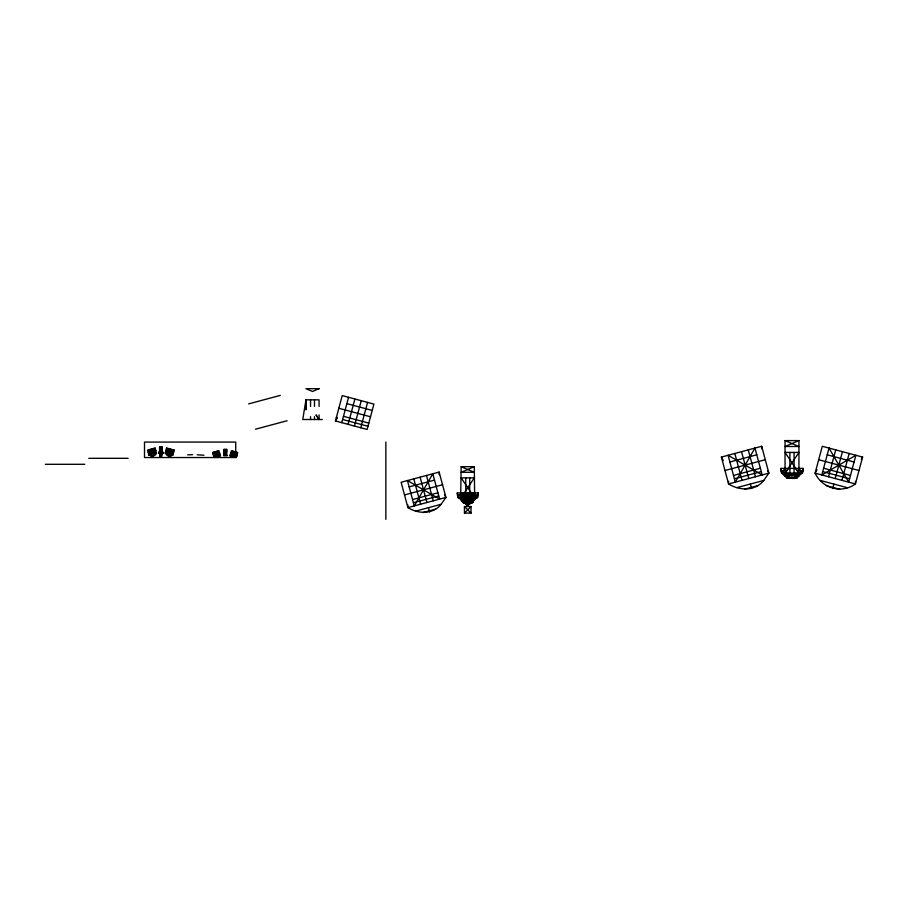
<?xml version="1.0" encoding="UTF-8"?>
<svg xmlns="http://www.w3.org/2000/svg" width="908" height="908" viewBox="0 0 908 908"><rect width="100%" height="100%" fill="white"/><g stroke="black" fill="none" stroke-linecap="round" stroke-linejoin="round"><path stroke-width="1.36" d="M161.272 453.171L162.838 453.171L162.192 452.252L159.57 452.252L159.57 453.171C159.751 455.85 163.031 452.888 160.875 452.899C158.196 454.681 162.6 455.305 162.589 452.252M161.318 452.229C164.064 453.455 159.116 456.418 160.875 452.229L160.875 454.715L161.964 453.001L161.318 452.229L162.294 453.206L160.954 454.715M467.734 505.268L467.722 497.425M472.739 501.579L474.589 498.117L474.509 496.336L469.924 492.817L465.532 492.817L461.116 496.494L462.547 502.033L467.722 504.417L471.956 503.032L474.282 499.457L474.646 495.938L473.125 494.361L469.595 493.021L473.079 495.098L466.144 495.779L463.738 497.425L463.171 499.196L463.852 502.499L464.794 502.623L467.722 502.748L467.734 501.114L473.567 500.353L474.646 495.938L474.294 466.701L461.162 466.701L460.662 497.834L463.5 503.032L466.621 503.509C466.689 504.769 466.042 501.284 463.5 503.032C461.775 500.796 459.527 496.256 462.331 494.361L465.861 493.021L460.946 496.336L460.867 498.117L462.739 501.42M799.335 473.272L791.992 474.998L791.992 478.448M467.722 497.527L467.734 493.021M162.782 452.252L162.646 453.171C160.807 455.589 160.217 454.341 160.5 452.263C157.368 455.668 163.985 453.569 161.204 453.535C160.092 457.439 158.832 448.223 161.42 456.156C158.503 456.667 162.101 453.523 160.864 455.952M160.875 453.149L162.26 453.171L162.373 452.252M463.001 500.081L461.843 500.149L462.161 501.193L465.543 503.509L467.722 503.656L468.948 502.726L469.436 497.527L474.192 496.687L470.004 493.328L465.452 493.328L461.264 496.687L471.717 497.425L472.285 499.196L471.604 502.499L471.717 497.425L469.311 495.779L469.595 493.021M160.875 452.899C162.192 453.285 161.113 455.305 161.374 452.854M162.736 453.171C161.42 455.453 161.669 450.005 162.055 453.694C160.205 455.362 161.851 454.045 161.613 452.899M166.504 453.489L167.867 448.416L171.578 454.84L172.929 449.778L166.504 453.489L166.595 448.075L174.2 450.118L172.838 455.18L168.559 456.054L165.233 453.149L166.595 448.075M231.302 455.487L231.29 456.168L232.641 451.094M855.45 481.342L855.404 483.953C841.637 494.02 822.205 488.425 815.1 473.147L822.296 446.282L862.6 457.076L855.404 483.953L815.1 473.147L816.996 469.731M158.821 452.706L162.838 453.171L162.963 452.252L158.821 452.706L162.192 452.252C159.808 456.69 164.462 451.821 159.57 452.252L158.923 453.171L160.489 453.171L160.761 454.624L159.377 452.252M161.272 454.965L160.75 456.122L160.886 454.863M161.284 452.445L161.817 454.125L159.842 454.068L159.468 453.206L162.192 449.233L159.57 449.233L162.294 453.206L161.817 454.125L160.035 454.272L159.49 452.854L160.421 452.252C158.957 452.831 161.953 455.839 159.013 453.171L158.979 452.252M466.508 502.726L466.621 503.509L464.351 502.499L463.738 497.425L466.02 497.527L466.508 502.726L467.722 503.656L472.909 502.033L473.828 496.96L472.671 495.371L469.765 493.918L465.691 493.918L462.785 495.371L461.627 496.96L461.888 500.353L467.734 501.114M161.147 452.661C160.988 454.533 160.489 455.101 160.16 453.557C158.843 453.535 162.373 455.237 162.192 452.649L162.941 452.706M465.861 493.021L460.924 496.052C459.686 500.637 466.746 499.048 469.357 499.434L469.311 495.779M160.875 454.397L159.57 452.649L159.922 453.977L161.908 454.068L161.749 452.933M465.464 492.953L466.36 494.996L466.099 499.434L464.771 499.355L464.521 500.989L465.543 503.509C470.333 504.95 474.907 501.364 474.339 496.494L469.992 492.953M161.17 453.875L161.942 453.353L160.875 453.886M465.543 503.509L463.046 502.306L462.422 500.614L462.49 497.221L464.147 495.643L469.096 494.996L472.966 497.221C473.84 503.202 471.331 498.549 473.828 496.96M801.378 473.272L796.759 478.164L794.08 478.448L787.225 478.164L787.508 474.271M160.444 452.229L159.706 453.728L162.044 453.728M472.444 501.137L474.362 499.332L474.294 497.573L477.517 497.539L478.175 492.93L457.28 492.93L457.938 497.539L461.162 497.573L461.162 500.274L463.228 502.158L462.966 501.591M802.922 470.832L803.058 468.392L780.925 468.392L781.618 473.272L802.366 473.272L802.922 470.832L798.949 470.457M161.329 452.332L162.112 453.41M465.702 502.657L466.712 504.666L468.29 504.78L468.937 503.736L468.108 505.268L469.391 503.554L468.369 503.917L470.639 502.283M162.26 452.854C153.702 452.842 167.867 452.57 159.57 452.252L160.16 454.114L159.104 453.171M162.838 453.171L162.963 452.252M474.294 497.573L477.517 497.539L478.175 492.93M794.08 473.272L802.366 473.272L803.058 468.392M159.172 452.252L159.842 454.068L160.001 452.933M161.215 454.011L161.215 453.171M160.637 454.204C158.628 451.775 161.056 455.986 160.534 453.171M788.292 468.392L785.034 473.318L788.757 474.759L788.155 478.278L786.895 474.873L788.904 476.462L785.034 473.272L781.618 473.272L780.925 468.392M464.624 502.135C469.765 505.779 461.412 501.352 467.722 504.417L470.662 502.623L470.685 499.355L469.436 497.527M161.874 454.011L159.887 454.011M160.693 456.361L161.545 455.237M160.716 454.579L159.57 453.171L160.183 452.252M160.217 453.886C162.384 455.271 161.817 450.72 161.601 454.114C158.31 453.614 163.19 453.478 161.749 454.091M466.848 503.985L467.348 505.268L464.817 502.283M463.386 502.135L466.78 504.099L468.676 504.099L469.198 502.623L467.722 502.748M166.754 453.557L166.924 452.922M167.776 453.83L169.126 448.756M168.15 453.932L169.932 454.397M168.559 456.054L168.786 455.214M169.036 454.17L170.398 449.097M170.307 454.499L171.669 449.437M230.019 455.827L231.381 450.754L237.714 452.456L236.352 457.53L230.019 455.827L231.336 453.467M231.54 456.236L231.71 455.6M232.55 456.508L233.912 451.435M232.936 456.611L236.455 457.144M233.821 456.849L235.183 451.775M235.093 457.189L236.443 452.116M236.103 457.462L236.273 456.826M335.438 420.96L342.225 395.604L373.914 404.094L367.116 429.45L335.438 420.96L337.401 417.408M341.771 422.651L348.559 397.307M348.104 424.354L354.903 399.009M354.449 426.056L361.236 400.7M360.782 427.747L367.57 402.403M828.527 476.745L835.735 449.88M835.246 478.55L842.442 451.685M832.715 488.572L833.919 484.1M841.966 480.355L849.162 453.478M795.226 474.759L795.828 478.278L796.577 476.621M159.865 452.967L160.534 454.011M160.08 453.149L160.489 453.989L159.706 453.694M161.817 453.886L159.933 453.886M471.104 502.499L472.41 502.306L473.034 500.614M160.875 454.624L161.681 453.149M472.625 500.614L473.567 500.353M468.551 503.849L466.905 503.849M471.343 502.26L472.489 501.591M466.746 503.134L464.771 503.134L467.007 504.008L467.211 505.223L468.244 505.223L469.254 503.634M161.272 449.233L161.056 454.454L161.465 454.068M472.285 499.196L469.357 499.355C471.434 499.479 475.917 499.264 474.532 496.052L472.954 494.474L474.294 492.965L461.162 492.965L462.785 495.371L466.144 495.779M166.55 450.777L165.233 453.149L172.838 455.18M172.883 452.479L174.2 450.118M861.34 459.357L862.6 457.076M160.5 456.281L160.341 455.419L161.272 456.281M468.29 504.78L468.607 503.985M782.117 473.272C785.692 477.109 791.651 479.31 796.611 476.904L798.949 473.318L795.692 468.392M224.741 454.613L224.128 455.544L224.117 451.605L226.75 451.605L224.117 455.544L224.117 449.369L226.75 449.369L226.75 455.544L226.126 454.613M464.238 492.93L474.294 477.858L461.162 477.858L471.218 492.93M464.771 499.355L466.02 497.527M460.81 497.539L457.938 497.539L461.162 492.93M781.618 473.272L785.034 468.392M155.552 454.522L156.517 453.149L155.166 448.075L147.55 450.118L148.912 455.18L153.248 456.043L155.552 454.522L150.49 455.873M441.118 504.292L445.93 497.414L439.143 472.069L401.12 482.261L407.908 507.606C418.248 514.087 433.014 514.598 441.118 504.292L415.785 511.079M763.787 480.434L768.883 473.147L761.687 446.282L721.383 457.076L728.579 483.953C739.543 490.819 755.195 491.364 763.787 480.434L736.933 487.619M160.285 453.535L159.581 453.001L160.466 452.445M162.248 453.285L159.502 453.285M161.079 454.59C163.815 453.285 158.253 453.909 160.671 453.898M160.875 455.112L160.228 455.237M470.832 502.135L469.697 502.828M798.949 475.202L796.759 478.164L796.475 474.271M472.228 502.158L475.815 498.447M472.455 500.081L473.613 500.149L472.909 502.033L471.581 502.033L472.41 502.306M472.909 502.033L471.956 503.032L470.31 503.032L472.069 502.135M159.513 452.876L159.57 452.252M160.478 455.952L161.249 455.18M160.217 456.281L161.533 454.965L160.217 454.965L160.217 456.281L161.533 456.281L161.533 454.965M464.442 513.099L471.014 506.528L464.442 506.528L464.442 513.099L471.014 513.099L471.014 506.528M465.759 502.828L466.542 503.826L468.494 503.668M466.19 502.998L465.327 502.998L466.962 503.668M161.987 453.342L161.579 452.252M797.882 474.192L798.949 473.272L785.034 452.411L798.949 452.411L785.034 473.272L787.372 476.904M472.081 500.955L477.041 497.539M801.866 473.272L796.611 476.904M798.949 473.272L795.056 476.462L797.088 474.873M469.913 503.509L471.604 502.499L468.948 502.726M161.34 455.294L160.228 455.998M470.685 503.134L468.676 504.099M162.192 453.716L162.192 446.997L159.57 448.121L162.192 448.121L159.57 446.997L159.57 453.716M226.75 449.369L224.117 450.493L226.75 450.493L224.117 449.369M474.294 466.701L461.162 472.285L474.294 472.285L461.162 466.701M798.949 476.178L798.949 440.596L785.034 446.498L798.949 446.498L785.034 440.596L785.034 476.178L787.225 478.164L786.487 476.132L787.406 476.621M160.602 452.661L159.831 453.103L160.489 453.921L159.57 453.171L160.489 453.921M160.103 454.068L160.727 454.397L160.092 454.068M160.523 452.332L159.797 452.536L161.953 452.536M461.162 497.573L461.094 499.332L463.012 501.137M248.644 403.878L280.334 395.389M149.162 451.038L154.235 449.687M148.231 452.649L155.836 450.606M149.843 453.58L154.916 452.218M150.013 454.216L155.086 452.854M156.517 453.149L148.912 455.18L148.867 452.479M151.92 456.168L154.462 455.487M255.432 429.223L287.121 420.733M212.994 453.682L218.068 452.32M213.335 454.942L219.679 453.251M213.675 456.213L218.749 454.851M213.845 456.849L220.19 455.146M213.913 457.099L217.443 456.565M220.36 455.782L214.016 457.484L212.665 452.411L218.998 450.72L220.36 455.782L219.044 453.421M409.156 486.892L434.501 480.105M404.514 494.928L442.536 484.747M412.55 499.57L437.894 492.783M413.401 502.737L438.746 495.95M422.958 512.543L435.636 509.15M729.896 462.002L756.773 454.794M724.981 470.514L765.285 459.709M733.505 475.429L760.371 468.233M734.402 478.788L761.267 471.593M744.537 489.185L757.976 485.587M160.148 455.816L161.624 455.816M471.661 493.521L474.294 492.965L471.661 493.453M796.134 478.051L794.08 478.414L794.08 452.411M160.875 453.523L161.601 454.114M457.416 495.235L461.162 494.883M781.062 470.832L785.034 470.457M160.875 453.501L161.272 453.467M187.684 454.863L192.587 454.647M161.647 455.623L160.148 455.419M789.903 473.272L785.034 473.318L786.101 474.192M322.295 419.507L302.761 419.507L305.951 399.826L319.071 399.826L319.071 406.387M785.034 440.596L798.949 440.596M159.57 446.997L162.192 446.997M159.581 453.001L162.203 452.967M223.482 455.544L227.386 455.544M235.728 457.53L144.508 457.53L144.508 442.082L235.728 442.082L235.728 451.923M88.768 458.313L128.142 458.313M45.4 464.294L84.762 464.294M462.331 494.361L465.032 494.361M470.423 494.361L473.125 494.361M462.376 495.098L465.055 495.098M460.81 495.938L463.046 495.938M473.159 496.687L474.192 496.687M461.627 496.96L462.49 497.221L462.581 499.003L466.099 499.355M473.057 498.458L474.078 498.458M473.147 498.73L473.919 498.73M469.357 499.355L470.685 499.355M461.888 500.353L462.728 500.353L462.308 498.73M462.422 500.614L463.046 502.306M462.547 502.033L463.875 502.033M464.794 502.623L470.662 502.623M465.895 502.771L466.519 503.736L468.914 503.826M467.734 504.246L468.46 504.246M466.712 504.666L468.744 504.666M160.557 453.535L159.853 453.467M197.229 454.783L203.925 455.249M788.757 474.759L791.992 474.998M474.294 494.883L478.039 495.235M467.166 504.78L466.519 503.736L467.087 503.917M787.849 478.051L789.903 478.414L789.903 452.411M463.795 493.453L461.162 492.965L463.795 493.521M827.211 454.794L854.087 462.002M818.698 459.709L859.002 470.514M823.613 468.233L850.478 475.429M822.716 471.593L849.582 478.788M820.491 480.502L847.346 487.698M826.291 485.666L839.73 489.264M346.867 403.64L372.212 410.439M338.832 408.282L370.521 416.772M343.474 416.318L368.818 423.105M336.278 417.794L337.072 417.998M342.622 419.485L367.967 426.283M232.3 452.366L237.374 453.728M230.7 453.296L237.033 454.987M231.619 454.897L236.693 456.259M230.189 455.192L236.523 456.894M167.526 449.687L172.588 451.038M165.914 450.606L173.519 452.649M166.845 452.218L171.918 453.58M166.675 452.854L171.748 454.216M166.255 454.533L171.317 455.895M167.356 455.51L169.887 456.191M464.771 503.134L466.894 504.11M161.545 455.998L160.341 455.078M458.415 497.539L461.162 499.843M464.442 506.528L471.014 513.099M160.217 454.965L161.533 456.281M782.605 473.272L785.034 476.178M786.941 477.574L783.717 473.272M465.622 502.419L466.996 504.246M798.949 468.392L802.366 473.272M474.294 492.93L477.517 497.539M319.071 419.507L315.995 414.899L319.049 419.507L319.071 414.899M224.117 451.605L226.75 455.544M767.623 470.866L768.883 473.147L728.579 483.953L728.534 481.342M721.383 457.076L723.279 460.504M444.625 495.053L445.93 497.414L407.908 507.606L407.862 504.905M161.079 456.361L160.727 455.033M748.249 449.88L755.456 476.745M750.36 484.032L751.552 488.493M741.541 451.685L748.737 478.55M734.822 453.478L742.018 480.355M426.465 475.463L433.264 500.819M428.451 507.685L429.586 511.896M420.132 477.165L426.919 502.51M413.787 478.856L420.586 504.212M217.727 451.049L219.089 456.122L219.078 455.453M218.669 455.555L218.839 456.191M216.467 451.389L217.818 456.463M215.196 451.73L216.558 456.803M213.925 452.071L215.287 457.144M214.106 456.781L214.277 457.416M154.825 452.922L154.996 453.557M152.623 448.756L153.985 453.83M153.6 453.932L151.829 454.397M151.352 449.097L152.714 454.17M153.021 455.203L153.248 456.043M150.092 449.437L151.454 454.499M457.28 492.93L457.938 497.539M158.787 452.252L158.923 453.171M761.687 446.282L761.733 448.881M439.143 472.069L439.188 474.771M155.166 448.075L155.211 450.777M305.962 409.667L305.951 399.826L305.951 409.667M791.992 473.272L791.992 475.508M469.697 477.858L469.697 492.93M465.759 477.858L465.759 492.93M385.855 442.082L385.855 519.331M314.486 399.826L314.486 406.421M314.486 416.659L314.486 419.507M310.547 399.826L310.547 406.421M310.547 416.659L310.547 419.507M225.831 451.605L225.831 455.544M225.036 451.605L225.036 455.544M160.864 455.022L160.864 456.111M160.489 449.233L160.489 452.649M467.734 495.779L467.734 499.457L467.734 495.779M829.015 448.075L821.808 474.952L855.881 455.283L848.685 482.148L829.015 448.075M153.895 448.416L150.183 454.84L148.821 449.778L155.257 453.489L153.895 448.416M432.798 473.772L414.241 505.915L407.454 480.559L439.597 499.116L432.798 473.772M754.968 448.075L735.298 482.148L728.102 455.283L762.175 474.952L754.968 448.075M319.071 388.669L312.511 391.462L305.951 388.669L319.071 388.669"/></g></svg>
